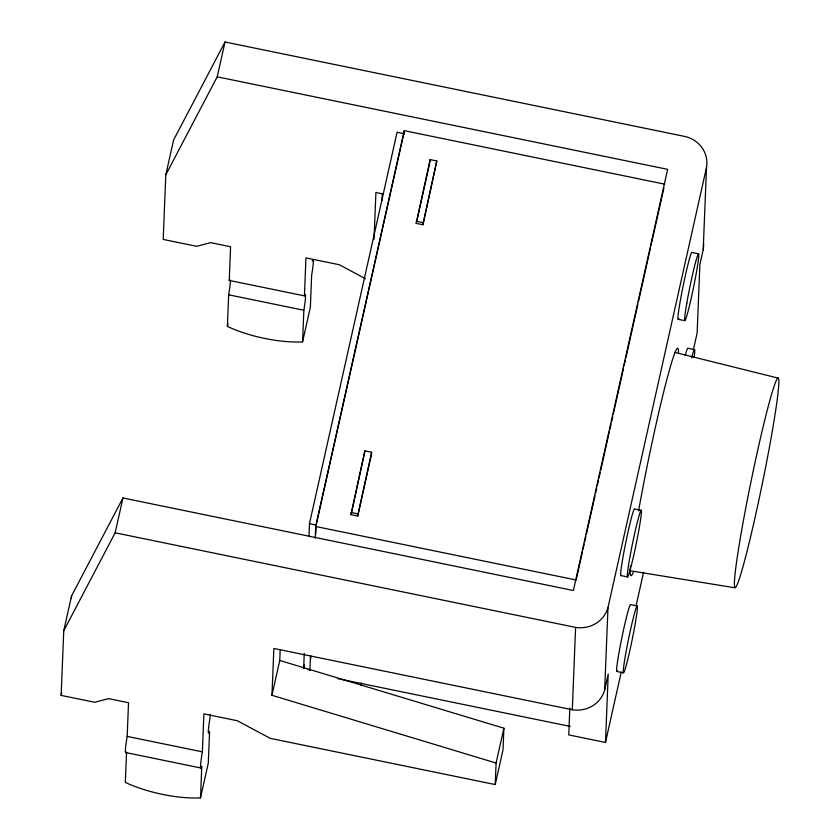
<?xml version="1.0" encoding="UTF-8"?>
<svg xmlns="http://www.w3.org/2000/svg" width="840" height="840" viewBox="0 0 840 840"><rect width="100%" height="100%" fill="white"/><g stroke="black" fill="none" stroke-linecap="round" stroke-linejoin="round"><path stroke-width="1.26" d="M125.843 752.367A38.546 2.069 -78.4 0 1 127.176 736.397L128.53 702.734L108.496 698.618L94.71 702.293L61.142 695.404L63.746 630.798L71.537 595.97L122.945 497.973L573.384 590.51L667.653 169.355L217.214 76.829L165.805 174.825L163.212 239.421L196.77 246.32L210.556 242.634L230.591 246.75L229.236 280.423L304.427 295.869A41.496 2.226 -78.4 0 1 303.849 310.254L302.579 341.87A60.91 18.942 12.6 0 1 227.388 326.424L228.659 294.808A41.496 2.226 -78.4 0 0 230.381 280.193M71.431 598.563L71.537 595.97M126.546 752.052L125.328 782.408A60.91 18.942 12.6 0 0 200.508 797.853L208.309 763.025L209.58 731.399A38.546 2.069 -78.4 0 1 210.158 717.014L210.263 714.399M200.508 797.853L201.779 766.227A38.546 2.069 -78.4 0 1 202.356 751.842L203.889 713.864L237.279 720.731L270.239 738.35L495.233 784.571L503.024 749.742L503.895 728.207L279.762 660.461L280.182 650.055M495.233 784.571L496.094 763.035L271.961 695.289L273.851 648.449L572.303 709.758A28.581 27.122 2.3 0 0 604.684 689.913L608.223 674.09L605.482 742.455L568.754 734.905L569.825 708.089M304.427 295.869L305.949 257.891L339.339 264.747L365.484 278.723M304.258 653.425L303.649 668.63L304.5 664.787M308.963 536.351L309.467 523.677L397.089 132.227L403.767 133.602M309.907 670.309L310.485 655.925M315.21 538.262L315.683 526.491L404.281 130.673L664.734 184.17M310.779 658.591L310.884 656.061M315.788 533.914L316.144 525.053L403.483 134.873M351.026 514.658L364.906 450.87L371.584 452.245L371.501 454.398L357.704 516.023L351.026 514.658L364.906 450.87M357.704 516.023L371.584 452.245M374.031 239.305L375.911 192.476L383.607 194.05M381.98 200.582L382.242 194.072M404.124 134.589L404.281 130.673M416.231 223.377L430.112 159.6L436.79 160.965L422.909 224.742L416.231 223.377L429.744 163.002M422.909 224.742L436.79 160.965M430.017 161.753L430.112 159.6M572.303 709.758L575.61 627.385A28.581 27.122 2.3 0 0 607.992 607.551L706.514 167.402A28.581 27.122 2.3 0 0 685.472 136.584L225.015 42L173.597 139.997L165.805 174.825M604.684 689.913L607.992 607.551M693.399 349.681L697.126 333.05L699.867 264.673L703.206 249.764L706.514 167.402M361.116 685.545L361.326 682.983M61.142 695.404L61.709 692.916M63.746 630.798L115.154 532.802L122.945 497.973M217.214 76.829L225.015 42M227.388 326.424L227.945 323.935M302.579 341.87L310.369 307.041L311.64 275.425A41.496 2.226 -78.4 0 0 312.218 261.041M271.961 695.289L279.762 660.461M496.094 763.035L503.895 728.207M582.425 551.901L576.135 579.999L315.683 526.491M582.992 549.35L584.136 544.247M584.714 541.684L585.858 536.582M586.425 534.03L595.004 495.726M595.571 493.164L596.715 488.061M597.282 485.51L598.426 480.396M599.004 477.844L600.149 472.742M600.716 470.19L609.294 431.876M609.861 429.324L611.005 424.221M611.573 421.669L612.717 416.556M613.295 414.005L623.585 368.036M624.151 365.484L625.296 360.381M625.863 357.819L637.875 304.195M638.442 301.644L650.444 248.01M651.021 245.459L663.884 188.003M605.482 742.455L621.232 672.084M636.122 605.556L643.566 572.292M685.209 355.467L686.312 351.645A34.136 1.838 -78.4 0 1 687.95 348.274L694.627 349.65M691.593 357.861L692.99 353.02A34.136 1.838 -78.4 0 1 694.134 357.305M630.158 570.749L735.074 587.822M698.586 253.816L691.908 252.441A34.136 1.838 -78.4 0 0 680.096 301.917L678.941 308.963A34.136 1.838 -78.4 0 0 678.804 318.37M416.315 221.225L422.993 222.59M678.132 319.305L684.81 320.681M228.659 294.808L303.849 310.254M641.382 510.394L634.704 509.019A34.136 1.838 -78.4 0 0 634.179 509.219L633.213 511.665A34.136 1.838 -78.4 0 0 623.984 551.639A34.136 1.838 -78.4 0 0 621.212 575.316M351.11 512.495L357.788 513.87M620.687 575.516L627.365 576.88M309.467 523.677L316.144 525.053M637.245 605.976L630.567 604.601A34.136 1.838 -78.4 0 0 620.235 645.928L618.744 654.066A34.136 1.838 -78.4 0 0 617.463 670.53M115.154 532.802L575.61 627.385M616.78 671.465L623.458 672.84M308.102 669.543L310.328 669.995M338.026 678.72L570.255 726.422M127.176 736.397L202.356 751.842M125.58 752.525L200.771 767.97M674.961 352.433L778.113 378.094M229.236 280.423A41.496 2.226 -78.4 0 1 229.625 279.615M703.5 243.085A28.581 27.122 2.3 0 1 703.206 249.764M633.413 571.998A116.067 6.237 -78.4 0 1 630.473 566.013M638.578 510.888A116.067 6.237 -78.4 0 1 664.429 388.909A116.067 6.237 -78.4 0 1 678.489 352.359M686.774 303.282L685.619 310.338A34.136 1.838 -78.4 0 0 686.585 316.596A34.136 1.838 -78.4 0 0 695.131 279.353L696.623 271.215A34.136 1.838 -78.4 0 0 696.812 257.901A34.136 1.838 -78.4 0 0 686.774 303.282M636.437 616.319L635.282 623.364A34.136 1.838 -78.4 0 1 625.244 668.745A34.136 1.838 -78.4 0 1 625.422 655.442L626.913 647.294A34.136 1.838 -78.4 0 1 635.46 610.061A34.136 1.838 -78.4 0 1 636.437 616.319M630.21 569.709L628.866 574.245A34.136 1.838 -78.4 0 1 629.895 557.13A34.136 1.838 -78.4 0 1 639.891 513.041L640.857 510.594A34.136 1.838 -78.4 0 1 638.851 530.156A34.136 1.838 -78.4 0 1 630.21 569.709M745.405 557.666A107.048 5.754 -78.4 0 0 778.859 381.875A107.048 5.754 -78.4 0 0 745.51 509.324A107.048 5.754 -78.4 0 0 745.405 557.666"/></g></svg>
